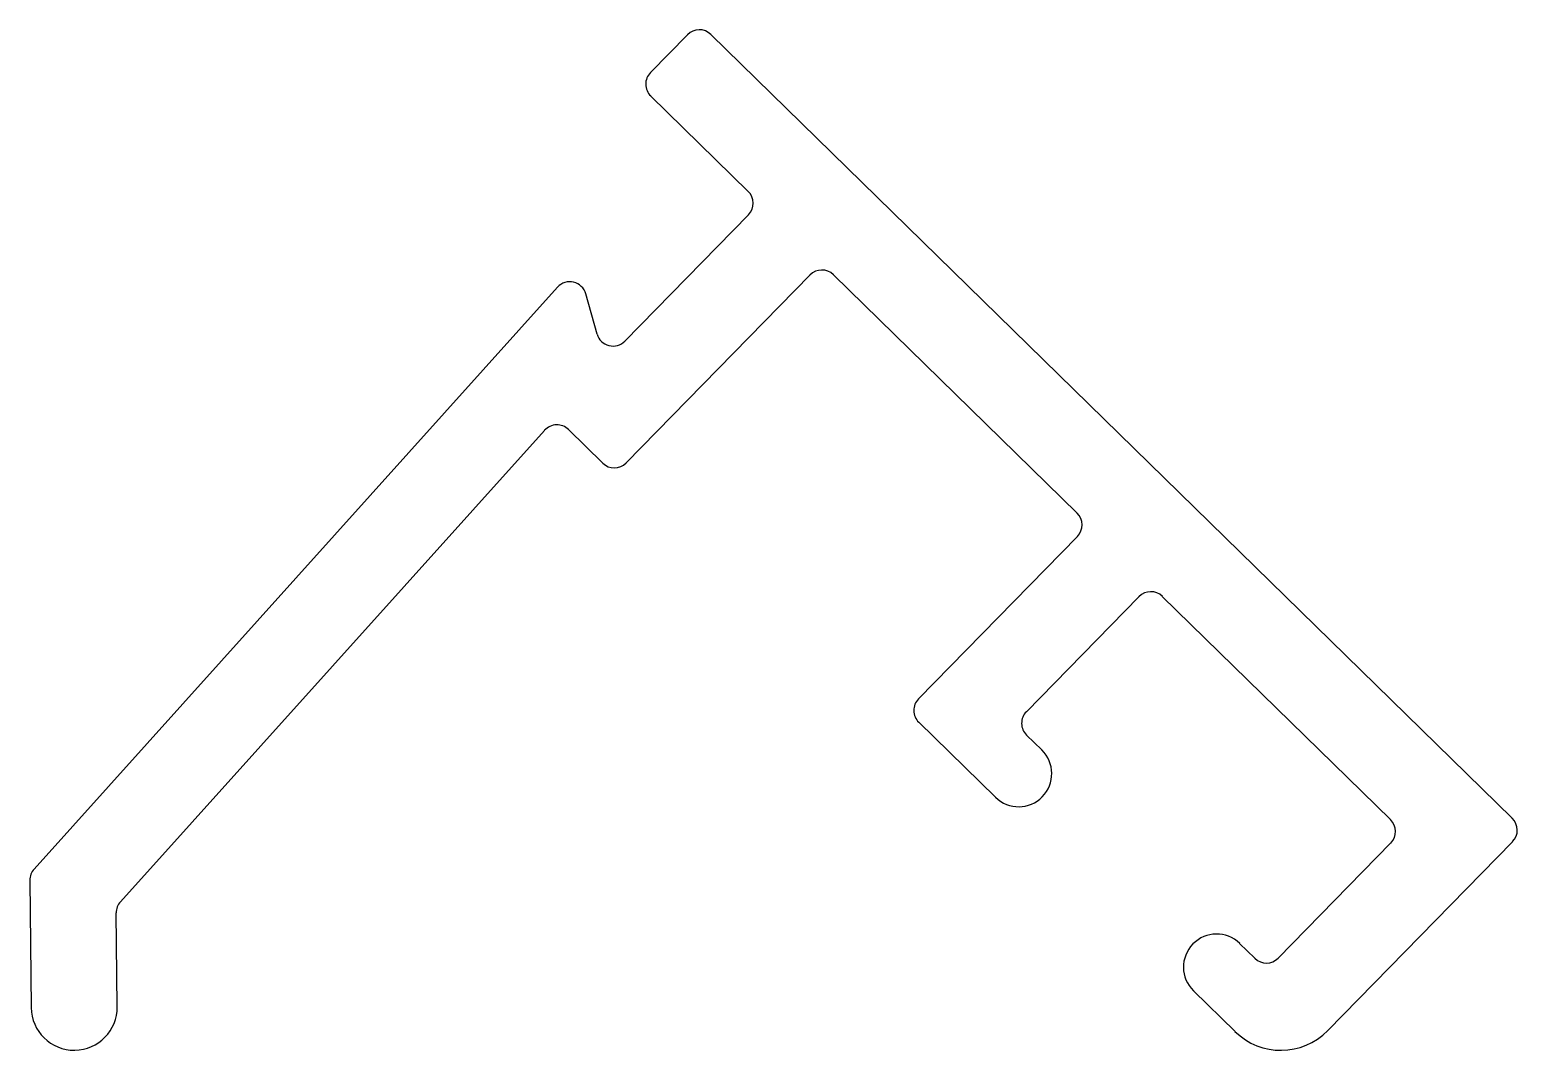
# Model space of a CAD drawing. Header units: inches. Extents: x -12.2 to 10.3, y -0.3 to 15.1.
import ezdxf

# ---------------------------------------------------------------- set-up
doc = ezdxf.new("R2010")
doc.units = ezdxf.units.IN
doc.header["$MEASUREMENT"] = 0
doc.layers.add('BEAD', color=152, linetype='Continuous')

msp = doc.modelspace()

# ---------------------------------------------------------------- linework, layer by layer
at = {"layer": 'BEAD', "color": 7}
for p, q in [((-2.238, 15.04), (-2.797, 14.468)), ((10.216, 3.206), (-1.884, 15.043)), ((-2.793, 14.114), (-1.32, 12.674)), ((-1.317, 12.32), (-3.183, 10.412)), ((-3.163, 8.574), (-0.387, 11.411)), ((-0.034, 11.415), (3.646, 7.815)), ((-4.199, 11.226), (-12.104, 2.439)), ((-3.603, 10.519), (-3.772, 11.127)), ((-10.799, 1.946), (-4.395, 9.065)), ((-4.034, 9.076), (-3.516, 8.57)), ((3.65, 7.462), (1.251, 5.01)), ((2.88, 4.816), (4.579, 6.553)), ((4.932, 6.557), (8.378, 3.186)), ((1.255, 4.656), (2.413, 3.524)), ((3.112, 4.238), (2.884, 4.462)), ((8.382, 2.833), (6.683, 1.096)), ((7.43, 0.001), (10.22, 2.853)), ((-12.168, 2.269), (-12.147, 0.347)), ((-10.847, 0.362), (-10.863, 1.776)), ((6.329, 1.092), (6.1, 1.315)), ((5.401, 0.601), (6.03, -0.015))]:
    msp.add_line(p, q, dxfattribs=at)
for centre, radius, start, end in [((-2.059, 14.865), 0.25, 45.63, 135.63), ((-2.618, 14.293), 0.25, 135.63, 225.63), ((-1.495, 12.495), 0.25, 315.63, 45.63), ((-0.209, 11.236), 0.25, 45.63, 135.63), ((-4.013, 11.059), 0.25, 15.63, 138.0254), ((-3.362, 10.587), 0.25, 195.63, 315.63), ((-4.209, 8.898), 0.25, 45.63, 138.0254), ((-3.342, 8.748), 0.25, 225.63, 315.63), ((3.471, 7.637), 0.25, 315.63, 45.63), ((4.758, 6.378), 0.25, 45.63, 135.63), ((1.43, 4.835), 0.25, 135.63, 225.63), ((3.058, 4.641), 0.25, 135.63, 225.63), ((2.763, 3.881), 0.5, 225.63, 45.63), ((8.203, 3.007), 0.25, 315.63, 45.63), ((10.042, 3.028), 0.25, 315.63, 45.63), ((-11.918, 2.272), 0.25, 138.0254, 180.63), ((-10.613, 1.779), 0.25, 138.0254, 180.63), ((5.751, 0.958), 0.5, 45.63, 225.63), ((6.504, 1.27), 0.25, 225.63, 315.63), ((-11.497, 0.354), 0.65, 180.63, 0.63), ((6.722, 0.693), 0.99, 225.63, 315.63)]:
    msp.add_arc(centre, radius, start, end, dxfattribs=at)

doc.saveas('drawing.dxf')
